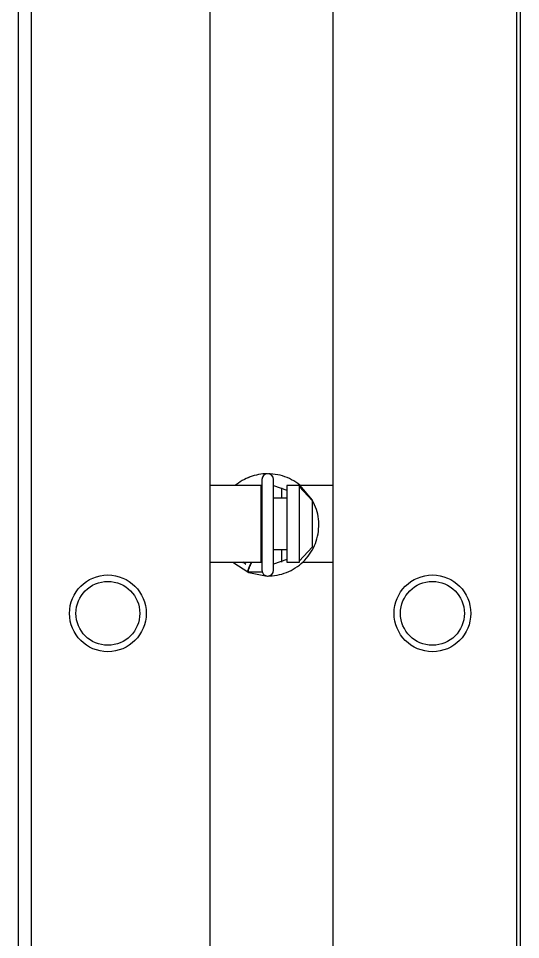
# Model space of a CAD drawing. Extents: x 1584 to 1890, y 19 to 245.
# Drawn here: x 1867.08 to 1886.73, y 172.45 to 208.47 of the extents above; entities that cross this region are included whole.
import ezdxf

# ---------------------------------------------------------------- set-up
doc = ezdxf.new("R2010")
doc.units = 0
doc.layers.get('0').update_dxf_attribs({"linetype": 'CONTINUOUS'})

msp = doc.modelspace()

# ---------------------------------------------------------------- linework, layer by layer
at = {"color": 7, "linetype": 'CONTINUOUS'}
for p, q in [((1867.076, 127.704), (1867.076, 226.704)), ((1867.576, 226.704), (1867.576, 127.704)), ((1886.576, 127.704), (1886.576, 226.704)), ((1874.576, 136.004), (1874.576, 218.404)), ((1886.726, 139.054), (1886.726, 215.354)), ((1879.376, 212.625), (1879.376, 189.779)), ((1876.576, 190.204), (1874.576, 190.204)), ((1876.089, 190.52), (1876.053, 190.506)), ((1876.053, 190.506), (1876.054, 190.505)), ((1876.09, 190.52), (1876.089, 190.52)), ((1876.092, 190.521), (1876.09, 190.52)), ((1876.093, 190.521), (1876.092, 190.521)), ((1876.095, 190.522), (1876.093, 190.521)), ((1876.096, 190.522), (1876.095, 190.522)), ((1876.097, 190.523), (1876.096, 190.522)), ((1876.099, 190.523), (1876.097, 190.523)), ((1876.101, 190.524), (1876.099, 190.523)), ((1876.102, 190.525), (1876.101, 190.524)), ((1876.104, 190.525), (1876.102, 190.525)), ((1876.105, 190.526), (1876.104, 190.525)), ((1876.107, 190.526), (1876.105, 190.526)), ((1876.108, 190.527), (1876.107, 190.526)), ((1876.576, 187.204), (1876.576, 190.204)), ((1876.576, 190.193), (1876.606, 190.198)), ((1876.606, 190.438), (1876.606, 186.888)), ((1877.056, 186.888), (1877.056, 190.438)), ((1877.056, 190.197), (1877.576, 190.023)), ((1878.076, 190.204), (1877.576, 190.204)), ((1877.576, 190.204), (1877.576, 187.204)), ((1878.076, 190.15), (1878.076, 190.204)), ((1878.583, 189.626), (1878.085, 190.22)), ((1879.376, 190.204), (1878.103, 190.204)), ((1876.576, 189.963), (1876.606, 189.837)), ((1877.376, 190.115), (1877.376, 189.704)), ((1878.076, 190.15), (1878.576, 189.621)), ((1878.076, 187.259), (1878.076, 190.15)), ((1876.606, 189.704), (1876.576, 189.704)), ((1877.576, 189.704), (1877.056, 189.704)), ((1878.576, 189.621), (1878.576, 187.788)), ((1878.588, 189.617), (1878.583, 189.626)), ((1879.376, 189.779), (1879.376, 187.629)), ((1876.576, 187.704), (1876.606, 187.704)), ((1877.056, 187.704), (1877.576, 187.704)), ((1877.376, 187.704), (1877.376, 187.204)), ((1878.576, 187.788), (1878.076, 187.259)), ((1876.606, 187.489), (1876.576, 187.364)), ((1879.376, 187.629), (1879.376, 166.779)), ((1874.576, 187.204), (1876.576, 187.204)), ((1875.465, 187.204), (1876.098, 186.803)), ((1875.796, 187.204), (1875.825, 187.19)), ((1875.97, 187.115), (1875.875, 187.204)), ((1876.045, 186.825), (1876.129, 187.078)), ((1876.129, 187.078), (1876.192, 187.204)), ((1877.576, 187.304), (1877.056, 187.129)), ((1877.576, 187.204), (1878.076, 187.204)), ((1878.076, 187.204), (1878.076, 187.259)), ((1878.197, 187.204), (1879.376, 187.204)), ((1876.053, 186.821), (1876.616, 186.822)), ((1876.098, 186.803), (1876.81, 186.664))]:
    msp.add_line(p, q, dxfattribs=at)
for points in [[(1876.805, 190.662), (1876.739, 190.661), (1876.643, 190.654), (1876.556, 190.644), (1876.471, 190.63), (1876.386, 190.612), (1876.302, 190.591), (1876.22, 190.567), (1876.141, 190.54), (1876.064, 190.509), (1875.989, 190.476), (1875.916, 190.441), (1875.835, 190.397), (1875.758, 190.35), (1875.683, 190.3), (1875.611, 190.248), (1875.557, 190.205)], [(1878.085, 190.22), (1878.013, 190.276), (1877.933, 190.331), (1877.851, 190.382), (1877.767, 190.43), (1877.68, 190.473), (1877.592, 190.512), (1877.501, 190.547), (1877.409, 190.577), (1877.316, 190.603), (1877.221, 190.624), (1877.126, 190.64), (1877.029, 190.652), (1876.933, 190.66), (1876.856, 190.662)], [(1876.857, 186.664), (1876.906, 186.666), (1877.003, 186.671), (1877.099, 186.682), (1877.195, 186.697), (1877.289, 186.717), (1877.383, 186.742), (1877.475, 186.771), (1877.566, 186.805), (1877.656, 186.842), (1877.743, 186.884), (1877.828, 186.931), (1877.911, 186.981), (1877.991, 187.035), (1878.069, 187.093), (1878.143, 187.155), (1878.215, 187.22), (1878.283, 187.289), (1878.348, 187.361), (1878.409, 187.436), (1878.466, 187.514), (1878.52, 187.595), (1878.57, 187.678), (1878.616, 187.763), (1878.658, 187.851), (1878.695, 187.94), (1878.728, 188.031), (1878.756, 188.124), (1878.78, 188.218), (1878.799, 188.313), (1878.814, 188.408), (1878.824, 188.505), (1878.829, 188.601), (1878.83, 188.698), (1878.826, 188.795), (1878.817, 188.892), (1878.804, 188.987), (1878.786, 189.083), (1878.763, 189.177), (1878.736, 189.27), (1878.704, 189.361), (1878.668, 189.451), (1878.628, 189.539), (1878.588, 189.617)]]:
    msp.add_lwpolyline(points, dxfattribs=at)
for points in [[(1876.05, 190.506, 0), (1876.05, 190.506, 0), (1876.05, 190.506, 0), (1876.05, 190.506, 0), (1876.05, 190.506, 0), (1876.05, 190.506, 0), (1876.05, 190.506, 0), (1876.05, 190.506, 0), (1876.05, 190.506, 0), (1876.05, 190.506, 0), (1876.05, 190.506, 0), (1876.05, 190.506, 0), (1876.05, 190.506, 0), (1876.05, 190.506, 0), (1876.05, 190.506, 0), (1876.05, 190.506, 0), (1876.05, 190.506, 0), (1876.05, 190.506, 0), (1876.05, 190.506, 0), (1876.05, 190.506, 0), (1876.05, 190.506, 0), (1876.05, 190.506, 0), (1876.05, 190.506, 0), (1876.05, 190.506, 0), (1876.05, 190.506, 0), (1876.05, 190.506, 0), (1876.05, 190.506, 0), (1876.05, 190.506, 0), (1876.05, 190.506, 0), (1876.05, 190.506, 0), (1876.05, 190.506, 0), (1876.05, 190.506, 0), (1876.05, 190.506, 0), (1876.05, 190.506, 0), (1876.05, 190.506, 0), (1876.05, 190.506, 0), (1876.05, 190.506, 0), (1876.05, 190.506, 0), (1876.05, 190.506, 0), (1876.05, 190.506, 0), (1876.05, 190.506, 0), (1876.05, 190.506, 0), (1876.05, 190.506, 0), (1876.05, 190.506, 0), (1876.05, 190.506, 0), (1876.05, 190.506, 0), (1876.05, 190.506, 0), (1876.05, 190.506, 0), (1876.05, 190.506, 0), (1876.05, 190.506, 0), (1876.05, 190.506, 0), (1876.05, 190.506, 0), (1876.05, 190.506, 0), (1876.05, 190.506, 0), (1876.05, 190.506, 0), (1876.05, 190.506, 0), (1876.05, 190.506, 0), (1876.05, 190.506, 0), (1876.05, 190.506, 0), (1876.05, 190.506, 0), (1876.05, 190.506, 0), (1876.05, 190.506, 0), (1876.05, 190.506, 0), (1876.05, 190.506, 0), (1876.05, 190.506, 0), (1876.05, 190.506, 0), (1876.05, 190.506, 0), (1876.05, 190.506, 0), (1876.05, 190.506, 0), (1876.05, 190.506, 0), (1876.05, 190.506, 0), (1876.05, 190.506, 0), (1876.05, 190.506, 0), (1876.05, 190.506, 0), (1876.05, 190.506, 0), (1876.05, 190.506, 0), (1876.05, 190.506, 0), (1876.05, 190.506, 0), (1876.05, 190.506, 0), (1876.05, 190.506, 0), (1876.05, 190.506, 0), (1876.05, 190.506, 0), (1876.05, 190.506, 0), (1876.05, 190.506, 0), (1876.05, 190.506, 0), (1876.05, 190.506, 0), (1876.05, 190.506, 0), (1876.05, 190.506, 0), (1876.05, 190.506, 0), (1876.05, 190.506, 0), (1876.05, 190.506, 0), (1876.05, 190.506, 0), (1876.05, 190.506, 0), (1876.05, 190.506, 0), (1876.05, 190.506, 0), (1876.05, 190.506, 0), (1876.05, 190.506, 0), (1876.05, 190.506, 0), (1876.05, 190.506, 0), (1876.05, 190.506, 0), (1876.05, 190.506, 0), (1876.05, 190.506, 0), (1876.05, 190.506, 0), (1876.05, 190.506, 0), (1876.05, 190.506, 0), (1876.05, 190.506, 0), (1876.05, 190.506, 0), (1876.05, 190.506, 0), (1876.05, 190.506, 0), (1876.05, 190.506, 0), (1876.05, 190.506, 0), (1876.05, 190.506, 0), (1876.05, 190.506, 0), (1876.05, 190.506, 0), (1876.05, 190.506, 0), (1876.05, 190.506, 0), (1876.05, 190.506, 0), (1876.05, 190.506, 0), (1876.05, 190.506, 0), (1876.05, 190.506, 0), (1876.05, 190.506, 0), (1876.05, 190.506, 0), (1876.05, 190.506, 0), (1876.05, 190.506, 0), (1876.05, 190.506, 0), (1876.05, 190.506, 0), (1876.05, 190.506, 0), (1876.05, 190.506, 0), (1876.05, 190.506, 0)], [(1876.13, 187.064, 0), (1876.13, 187.062, 0), (1876.13, 187.06, 0), (1876.13, 187.057, 0), (1876.13, 187.055, 0), (1876.13, 187.053, 0), (1876.13, 187.05, 0), (1876.13, 187.048, 0), (1876.13, 187.046, 0), (1876.12, 187.043, 0), (1876.12, 187.041, 0), (1876.12, 187.039, 0), (1876.12, 187.036, 0), (1876.12, 187.034, 0), (1876.12, 187.032, 0), (1876.12, 187.029, 0), (1876.12, 187.027, 0), (1876.12, 187.025, 0), (1876.12, 187.022, 0), (1876.11, 187.02, 0), (1876.11, 187.017, 0), (1876.11, 187.015, 0), (1876.11, 187.013, 0), (1876.11, 187.01, 0), (1876.11, 187.008, 0), (1876.11, 187.006, 0), (1876.11, 187.003, 0), (1876.11, 187.001, 0), (1876.11, 186.999, 0), (1876.11, 186.996, 0), (1876.1, 186.994, 0), (1876.1, 186.992, 0), (1876.1, 186.989, 0), (1876.1, 186.987, 0), (1876.1, 186.985, 0), (1876.1, 186.982, 0), (1876.1, 186.98, 0), (1876.1, 186.978, 0), (1876.1, 186.976, 0), (1876.1, 186.973, 0), (1876.1, 186.971, 0), (1876.09, 186.969, 0), (1876.09, 186.966, 0), (1876.09, 186.964, 0), (1876.09, 186.962, 0), (1876.09, 186.96, 0), (1876.09, 186.958, 0), (1876.09, 186.955, 0), (1876.09, 186.953, 0), (1876.09, 186.951, 0), (1876.09, 186.949, 0), (1876.09, 186.947, 0), (1876.09, 186.944, 0), (1876.08, 186.942, 0), (1876.08, 186.94, 0), (1876.08, 186.938, 0), (1876.08, 186.936, 0), (1876.08, 186.934, 0), (1876.08, 186.932, 0), (1876.08, 186.93, 0), (1876.08, 186.928, 0), (1876.08, 186.925, 0), (1876.08, 186.923, 0), (1876.08, 186.921, 0), (1876.08, 186.919, 0), (1876.08, 186.917, 0), (1876.07, 186.915, 0), (1876.07, 186.913, 0), (1876.07, 186.911, 0), (1876.07, 186.909, 0), (1876.07, 186.908, 0), (1876.07, 186.906, 0), (1876.07, 186.904, 0), (1876.07, 186.902, 0), (1876.07, 186.9, 0), (1876.07, 186.898, 0), (1876.07, 186.896, 0), (1876.07, 186.895, 0), (1876.07, 186.893, 0), (1876.07, 186.891, 0), (1876.07, 186.889, 0), (1876.07, 186.887, 0), (1876.06, 186.886, 0), (1876.06, 186.884, 0), (1876.06, 186.882, 0), (1876.06, 186.881, 0), (1876.06, 186.879, 0), (1876.06, 186.877, 0), (1876.06, 186.876, 0), (1876.06, 186.874, 0), (1876.06, 186.873, 0), (1876.06, 186.871, 0), (1876.06, 186.87, 0), (1876.06, 186.868, 0), (1876.06, 186.867, 0), (1876.06, 186.865, 0), (1876.06, 186.864, 0), (1876.06, 186.862, 0), (1876.06, 186.861, 0), (1876.06, 186.859, 0), (1876.06, 186.858, 0), (1876.06, 186.857, 0), (1876.06, 186.855, 0), (1876.06, 186.854, 0), (1876.06, 186.853, 0), (1876.05, 186.852, 0), (1876.05, 186.85, 0), (1876.05, 186.849, 0), (1876.05, 186.848, 0), (1876.05, 186.847, 0), (1876.05, 186.846, 0), (1876.05, 186.845, 0), (1876.05, 186.843, 0), (1876.05, 186.842, 0), (1876.05, 186.841, 0), (1876.05, 186.84, 0), (1876.05, 186.839, 0), (1876.05, 186.838, 0), (1876.05, 186.837, 0), (1876.05, 186.837, 0), (1876.05, 186.836, 0), (1876.05, 186.835, 0), (1876.05, 186.834, 0), (1876.05, 186.833, 0), (1876.05, 186.832, 0), (1876.05, 186.832, 0), (1876.05, 186.831, 0), (1876.05, 186.83, 0), (1876.05, 186.829, 0)], [(1876.14, 187.085, 0), (1876.14, 187.085, 0), (1876.14, 187.085, 0), (1876.14, 187.085, 0), (1876.14, 187.084, 0), (1876.14, 187.084, 0), (1876.14, 187.084, 0), (1876.14, 187.084, 0), (1876.14, 187.084, 0), (1876.14, 187.084, 0), (1876.14, 187.083, 0), (1876.14, 187.083, 0), (1876.14, 187.083, 0), (1876.14, 187.083, 0), (1876.14, 187.083, 0), (1876.14, 187.083, 0), (1876.14, 187.083, 0), (1876.14, 187.082, 0), (1876.14, 187.082, 0), (1876.14, 187.082, 0), (1876.14, 187.082, 0), (1876.14, 187.082, 0), (1876.14, 187.082, 0), (1876.14, 187.081, 0), (1876.14, 187.081, 0), (1876.14, 187.081, 0), (1876.14, 187.081, 0), (1876.14, 187.081, 0), (1876.14, 187.081, 0), (1876.14, 187.08, 0), (1876.14, 187.08, 0), (1876.14, 187.08, 0), (1876.14, 187.08, 0), (1876.14, 187.08, 0), (1876.14, 187.08, 0), (1876.14, 187.08, 0), (1876.14, 187.079, 0), (1876.14, 187.079, 0), (1876.14, 187.079, 0), (1876.14, 187.079, 0), (1876.14, 187.079, 0), (1876.14, 187.079, 0), (1876.14, 187.078, 0), (1876.14, 187.078, 0), (1876.14, 187.078, 0), (1876.14, 187.078, 0), (1876.14, 187.078, 0), (1876.14, 187.078, 0), (1876.14, 187.077, 0), (1876.14, 187.077, 0), (1876.14, 187.077, 0), (1876.14, 187.077, 0), (1876.14, 187.077, 0), (1876.14, 187.077, 0), (1876.14, 187.076, 0), (1876.14, 187.076, 0), (1876.14, 187.076, 0), (1876.14, 187.076, 0), (1876.14, 187.076, 0), (1876.14, 187.076, 0), (1876.14, 187.075, 0), (1876.14, 187.075, 0), (1876.14, 187.075, 0), (1876.14, 187.075, 0), (1876.14, 187.075, 0), (1876.14, 187.075, 0), (1876.14, 187.075, 0), (1876.14, 187.074, 0), (1876.14, 187.074, 0), (1876.14, 187.074, 0), (1876.14, 187.074, 0), (1876.14, 187.074, 0), (1876.14, 187.074, 0), (1876.14, 187.073, 0), (1876.14, 187.073, 0), (1876.14, 187.073, 0), (1876.14, 187.073, 0), (1876.14, 187.073, 0), (1876.14, 187.073, 0), (1876.14, 187.072, 0), (1876.14, 187.072, 0), (1876.14, 187.072, 0), (1876.14, 187.072, 0), (1876.14, 187.072, 0), (1876.14, 187.072, 0), (1876.14, 187.071, 0), (1876.14, 187.071, 0), (1876.14, 187.071, 0), (1876.14, 187.071, 0), (1876.14, 187.071, 0), (1876.14, 187.071, 0), (1876.14, 187.07, 0), (1876.14, 187.07, 0), (1876.14, 187.07, 0), (1876.14, 187.07, 0), (1876.14, 187.07, 0), (1876.14, 187.07, 0), (1876.14, 187.07, 0), (1876.14, 187.069, 0), (1876.14, 187.069, 0), (1876.14, 187.069, 0), (1876.14, 187.069, 0), (1876.14, 187.069, 0), (1876.14, 187.069, 0), (1876.14, 187.068, 0), (1876.14, 187.068, 0), (1876.14, 187.068, 0), (1876.14, 187.068, 0), (1876.14, 187.068, 0), (1876.14, 187.068, 0), (1876.14, 187.067, 0), (1876.14, 187.067, 0), (1876.14, 187.067, 0), (1876.14, 187.067, 0), (1876.13, 187.067, 0), (1876.13, 187.067, 0), (1876.13, 187.066, 0), (1876.13, 187.066, 0), (1876.13, 187.066, 0), (1876.13, 187.066, 0), (1876.13, 187.066, 0), (1876.13, 187.066, 0), (1876.13, 187.065, 0), (1876.13, 187.065, 0), (1876.13, 187.065, 0), (1876.13, 187.065, 0), (1876.13, 187.065, 0), (1876.13, 187.065, 0), (1876.13, 187.064, 0)], [(1876.2, 187.204, 0), (1876.2, 187.204, 0), (1876.2, 187.203, 0), (1876.2, 187.203, 0), (1876.2, 187.202, 0), (1876.2, 187.201, 0), (1876.2, 187.201, 0), (1876.2, 187.2, 0), (1876.2, 187.199, 0), (1876.2, 187.199, 0), (1876.2, 187.198, 0), (1876.2, 187.197, 0), (1876.2, 187.196, 0), (1876.2, 187.196, 0), (1876.2, 187.195, 0), (1876.2, 187.194, 0), (1876.2, 187.194, 0), (1876.2, 187.193, 0), (1876.2, 187.192, 0), (1876.2, 187.191, 0), (1876.19, 187.191, 0), (1876.19, 187.19, 0), (1876.19, 187.189, 0), (1876.19, 187.188, 0), (1876.19, 187.188, 0), (1876.19, 187.187, 0), (1876.19, 187.186, 0), (1876.19, 187.185, 0), (1876.19, 187.185, 0), (1876.19, 187.184, 0), (1876.19, 187.183, 0), (1876.19, 187.182, 0), (1876.19, 187.181, 0), (1876.19, 187.181, 0), (1876.19, 187.18, 0), (1876.19, 187.179, 0), (1876.19, 187.178, 0), (1876.19, 187.177, 0), (1876.19, 187.176, 0), (1876.19, 187.176, 0), (1876.19, 187.175, 0), (1876.19, 187.174, 0), (1876.19, 187.173, 0), (1876.18, 187.172, 0), (1876.18, 187.171, 0), (1876.18, 187.171, 0), (1876.18, 187.17, 0), (1876.18, 187.169, 0), (1876.18, 187.168, 0), (1876.18, 187.167, 0), (1876.18, 187.166, 0), (1876.18, 187.165, 0), (1876.18, 187.164, 0), (1876.18, 187.163, 0), (1876.18, 187.162, 0), (1876.18, 187.162, 0), (1876.18, 187.161, 0), (1876.18, 187.16, 0), (1876.18, 187.159, 0), (1876.18, 187.158, 0), (1876.18, 187.157, 0), (1876.18, 187.156, 0), (1876.18, 187.155, 0), (1876.18, 187.154, 0), (1876.18, 187.153, 0), (1876.17, 187.152, 0), (1876.17, 187.151, 0), (1876.17, 187.15, 0), (1876.17, 187.149, 0), (1876.17, 187.148, 0), (1876.17, 187.147, 0), (1876.17, 187.146, 0), (1876.17, 187.145, 0), (1876.17, 187.144, 0), (1876.17, 187.143, 0), (1876.17, 187.142, 0), (1876.17, 187.141, 0), (1876.17, 187.14, 0), (1876.17, 187.139, 0), (1876.17, 187.138, 0), (1876.17, 187.137, 0), (1876.17, 187.136, 0), (1876.17, 187.135, 0), (1876.17, 187.134, 0), (1876.17, 187.133, 0), (1876.16, 187.132, 0), (1876.16, 187.131, 0), (1876.16, 187.13, 0), (1876.16, 187.129, 0), (1876.16, 187.128, 0), (1876.16, 187.127, 0), (1876.16, 187.126, 0), (1876.16, 187.125, 0), (1876.16, 187.124, 0), (1876.16, 187.123, 0), (1876.16, 187.122, 0), (1876.16, 187.121, 0), (1876.16, 187.12, 0), (1876.16, 187.119, 0), (1876.16, 187.117, 0), (1876.16, 187.116, 0), (1876.16, 187.115, 0), (1876.16, 187.114, 0), (1876.16, 187.113, 0), (1876.16, 187.112, 0), (1876.15, 187.111, 0), (1876.15, 187.11, 0), (1876.15, 187.109, 0), (1876.15, 187.108, 0), (1876.15, 187.107, 0), (1876.15, 187.105, 0), (1876.15, 187.104, 0), (1876.15, 187.103, 0), (1876.15, 187.102, 0), (1876.15, 187.101, 0), (1876.15, 187.1, 0), (1876.15, 187.099, 0), (1876.15, 187.098, 0), (1876.15, 187.096, 0), (1876.15, 187.095, 0), (1876.15, 187.094, 0), (1876.15, 187.093, 0), (1876.15, 187.092, 0), (1876.15, 187.091, 0), (1876.15, 187.09, 0), (1876.14, 187.089, 0), (1876.14, 187.087, 0), (1876.14, 187.086, 0), (1876.14, 187.085, 0)], [(1876.05, 186.829, 0), (1876.05, 186.829, 0), (1876.05, 186.829, 0), (1876.05, 186.829, 0), (1876.05, 186.829, 0), (1876.05, 186.829, 0), (1876.05, 186.829, 0), (1876.05, 186.829, 0), (1876.05, 186.828, 0), (1876.05, 186.828, 0), (1876.05, 186.828, 0), (1876.05, 186.828, 0), (1876.05, 186.828, 0), (1876.05, 186.828, 0), (1876.05, 186.828, 0), (1876.05, 186.828, 0), (1876.05, 186.827, 0), (1876.05, 186.827, 0), (1876.05, 186.827, 0), (1876.05, 186.827, 0), (1876.05, 186.827, 0), (1876.05, 186.827, 0), (1876.05, 186.827, 0), (1876.05, 186.827, 0), (1876.05, 186.827, 0), (1876.05, 186.826, 0), (1876.05, 186.826, 0), (1876.05, 186.826, 0), (1876.05, 186.826, 0), (1876.05, 186.826, 0), (1876.05, 186.826, 0), (1876.05, 186.826, 0), (1876.05, 186.826, 0), (1876.05, 186.826, 0), (1876.05, 186.826, 0), (1876.05, 186.825, 0), (1876.05, 186.825, 0), (1876.05, 186.825, 0), (1876.05, 186.825, 0), (1876.05, 186.825, 0), (1876.05, 186.825, 0), (1876.05, 186.825, 0), (1876.05, 186.825, 0), (1876.05, 186.825, 0), (1876.05, 186.825, 0), (1876.05, 186.824, 0), (1876.05, 186.824, 0), (1876.05, 186.824, 0), (1876.05, 186.824, 0), (1876.05, 186.824, 0), (1876.05, 186.824, 0), (1876.05, 186.824, 0), (1876.05, 186.824, 0), (1876.05, 186.824, 0), (1876.05, 186.824, 0), (1876.05, 186.824, 0), (1876.05, 186.824, 0), (1876.05, 186.824, 0), (1876.05, 186.823, 0), (1876.05, 186.823, 0), (1876.05, 186.823, 0), (1876.05, 186.823, 0), (1876.05, 186.823, 0), (1876.05, 186.823, 0), (1876.05, 186.823, 0), (1876.05, 186.823, 0), (1876.05, 186.823, 0), (1876.05, 186.823, 0), (1876.05, 186.823, 0), (1876.05, 186.823, 0), (1876.05, 186.823, 0), (1876.05, 186.823, 0), (1876.05, 186.823, 0), (1876.05, 186.822, 0), (1876.05, 186.822, 0), (1876.05, 186.822, 0), (1876.05, 186.822, 0), (1876.05, 186.822, 0), (1876.05, 186.822, 0), (1876.05, 186.822, 0), (1876.05, 186.822, 0), (1876.05, 186.822, 0), (1876.05, 186.822, 0), (1876.05, 186.822, 0), (1876.05, 186.822, 0), (1876.05, 186.822, 0), (1876.05, 186.822, 0), (1876.05, 186.822, 0), (1876.05, 186.822, 0), (1876.05, 186.822, 0), (1876.05, 186.822, 0), (1876.05, 186.822, 0), (1876.05, 186.822, 0), (1876.05, 186.821, 0), (1876.05, 186.821, 0), (1876.05, 186.821, 0), (1876.05, 186.821, 0), (1876.05, 186.821, 0), (1876.05, 186.821, 0), (1876.05, 186.821, 0), (1876.05, 186.821, 0), (1876.05, 186.821, 0), (1876.05, 186.821, 0), (1876.05, 186.821, 0), (1876.05, 186.821, 0), (1876.05, 186.821, 0), (1876.05, 186.821, 0), (1876.05, 186.821, 0), (1876.05, 186.821, 0), (1876.05, 186.821, 0), (1876.05, 186.821, 0), (1876.05, 186.821, 0), (1876.05, 186.821, 0), (1876.05, 186.821, 0), (1876.05, 186.821, 0), (1876.05, 186.821, 0), (1876.05, 186.821, 0), (1876.05, 186.821, 0), (1876.05, 186.821, 0), (1876.05, 186.821, 0), (1876.05, 186.821, 0), (1876.05, 186.821, 0), (1876.05, 186.821, 0), (1876.05, 186.821, 0), (1876.05, 186.821, 0), (1876.05, 186.821, 0), (1876.05, 186.821, 0), (1876.05, 186.821, 0), (1876.05, 186.821, 0)]]:
    msp.add_polyline3d(points, dxfattribs=at)
at = {"color": 3, "linetype": 'CONTINUOUS'}
for centre in [(1870.576, 185.204), (1883.276, 185.204)]:
    msp.add_circle(centre, 1.5, dxfattribs=at)
at = {"color": 7, "linetype": 'CONTINUOUS'}
for centre in [(1870.576, 185.204), (1883.276, 185.204)]:
    msp.add_circle(centre, 1.25, dxfattribs=at)
for centre, start, end in [((1876.831, 190.438), 0, 180), ((1876.831, 186.888), 180, 0)]:
    msp.add_arc(centre, 0.225, start, end, dxfattribs=at)

doc.saveas('drawing.dxf')
